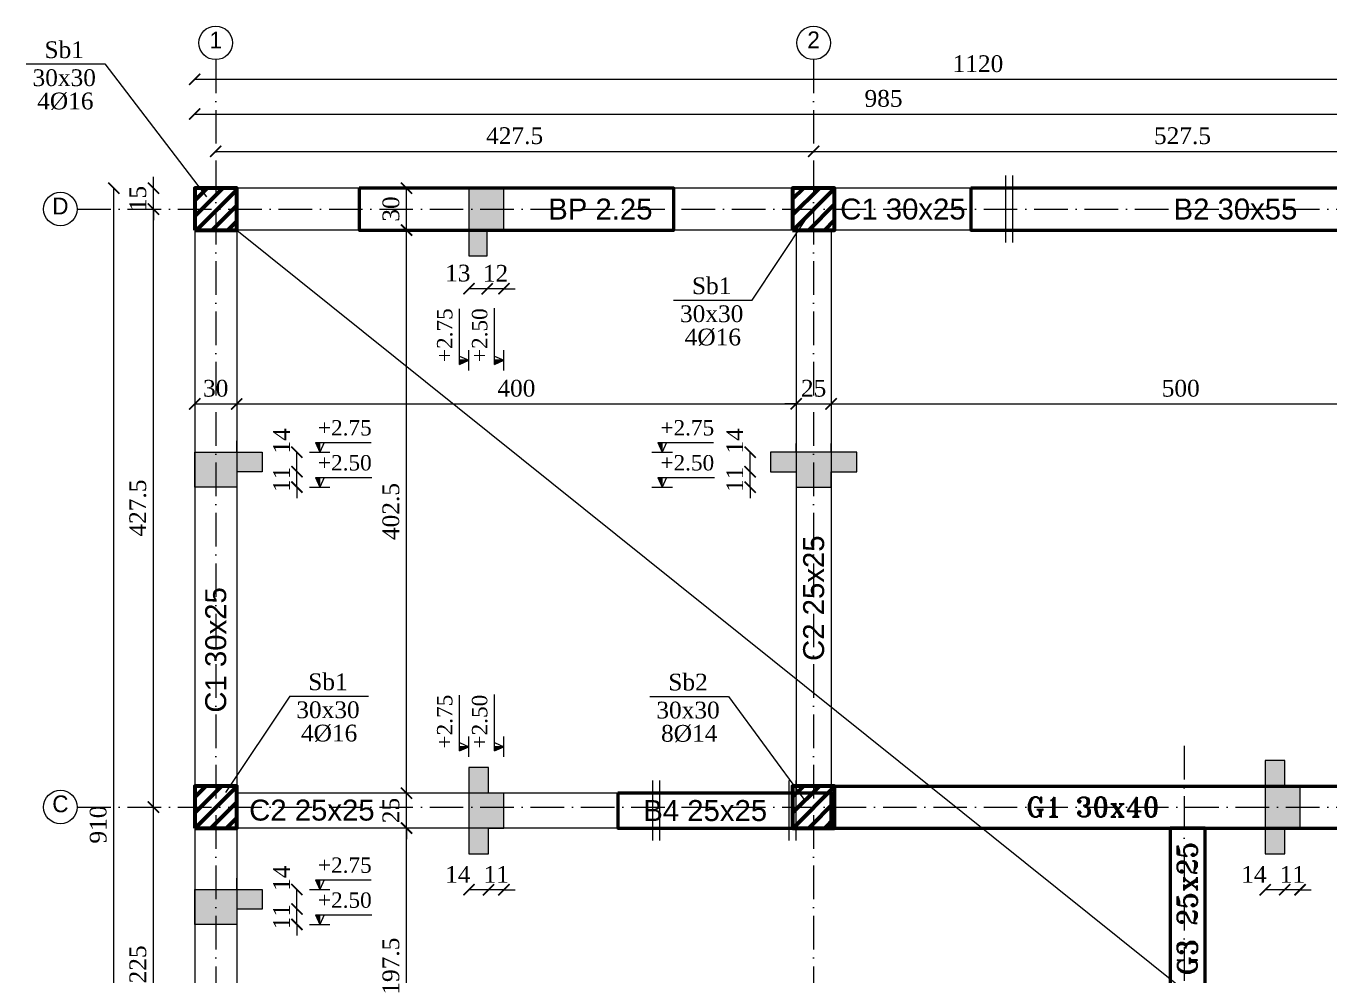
# Model space of a CAD drawing. Header units: millimetres. Extents: x 101328 to 154515, y -615720 to -604223.
# Drawn here: x 101328 to 110650, y -611013 to -604223 of the extents above; entities that cross this region are included whole.
import ezdxf
from ezdxf.enums import TextEntityAlignment as Align

# ---------------------------------------------------------------- set-up
doc = ezdxf.new("R2010")
doc.units = ezdxf.units.MM
doc.header["$PDMODE"] = 2
doc.header["$PDSIZE"] = 50
doc.linetypes.add('ACAD_ISO10W100', pattern=[18, 12, -3, 0, -3])
doc.layers.get('0').update_dxf_attribs({"lineweight": 15})
doc.layers.get('Defpoints').update_dxf_attribs({"color": 4})
for name, color, linetype, lineweight in [('Axe', 1, 'ACAD_ISO10W100', 18), ('Centuri', 7, 'Continuous', 15), ('Cofrag', 21, 'Continuous', 15), ('Cote', 7, 'Continuous', 18), ('Grinzi', 2, 'Continuous', 50), ('Stalpi', 11, 'Continuous', 60), ('Stalpi notatii', 4, 'Continuous', 20)]:
    doc.layers.add(name, color=color, linetype=linetype, lineweight=lineweight)
doc.layers.add('Markers', color=7, linetype='Continuous')
doc.layers.add('NEVAZUT', color=51, linetype='Continuous', lineweight=15, plot=False)
doc.styles.add('arial r150', font='arial.ttf', dxfattribs={"height": 150})
doc.styles.add('cezar', font='times.ttf')
doc.styles.add('GENERATED_STYLE_4', font='BELLB.TTF')
doc.styles.add('Roman Triplex', font='romant.shx')
doc.styles.add('WMF-Times New Roman0', font='times.ttf')
doc.dimstyles.new('Centimetri 50', dxfattribs={"dimtxt": 120, "dimasz": 80, "dimexe": 1, "dimexo": 1, "dimgap": 50, "dimtad": 1, "dimdec": 0, "dimlfac": 0.1, "dimdsep": 46, "dimtxsty": 'WMF-Times New Roman0', "dimblk": 'ARCHTICK', "dimcen": 40, "dimse1": 1, "dimse2": 1, "dimclrd": 256, "dimclre": 256, "dimclrt": 256, "dimadec": 0, "dimazin": 2, "dimtp": 0.1, "dimtm": 0.1, "dimtfac": 0.71, "dimtdec": 0, "dimtix": 1, "dimtmove": 0, "dimatfit": 3, "dimfxl": 1, "dimlwd": -1, "dimlwe": -1, "dimarcsym": 0})
doc.dimstyles.new('Centimetri 50 cu virgula', dxfattribs={"dimtxt": 120, "dimasz": 80, "dimexe": 1, "dimexo": 1, "dimgap": 50, "dimtad": 1, "dimdec": 1, "dimlfac": 0.1, "dimzin": 12, "dimdsep": 46, "dimtxsty": 'WMF-Times New Roman0', "dimblk": 'ARCHTICK', "dimcen": 0, "dimse1": 1, "dimse2": 1, "dimclrd": 256, "dimclre": 256, "dimclrt": 256, "dimadec": 0, "dimazin": 3, "dimtp": 0.1, "dimtm": 0.1, "dimtfac": 0.71, "dimtdec": 1, "dimtix": 1, "dimtmove": 0, "dimatfit": 3, "dimfxl": 1, "dimlwd": -1, "dimlwe": -1, "dimarcsym": 0})
pattern_1 = [(45, (-30521.63, -2480.97), (-56.126601, 56.126601), [])]

# ---------------------------------------------------------------- blocks, each defined once
blk = doc.blocks.new('_ArchTick')
at = {"color": 0, "linetype": 'ByBlock', "const_width": 0.15}
blk.add_lwpolyline([(-0.5, -0.5), (0.5, 0.5)], dxfattribs=at)
blk = doc.blocks.new('*D7342')
at = {"layer": 'Cote', "ltscale": 1.5, "transparency": 16777216}
blk.add_line((102683.7, -605119), (106958.7, -605119), dxfattribs=at)
at = {"layer": 'Defpoints', "color": 0, "ltscale": 1.5, "transparency": 16777216}
for p in [(102683.7, -604463.2), (106958.7, -604463.2), (106958.7, -605119)]:
    blk.add_point(p, dxfattribs=at)
at = {"layer": 'Cote', "ltscale": 1.5, "transparency": 16777216, "xscale": 80, "yscale": 80, "zscale": 80, "rotation": 180}
blk.add_blockref('_ArchTick', (102683.7, -605119), dxfattribs=at)
at = {"layer": 'Cote', "ltscale": 1.5, "transparency": 16777216, "xscale": 80, "yscale": 80, "zscale": 80}
blk.add_blockref('_ArchTick', (106958.7, -605119), dxfattribs=at)
at = {"layer": 'Cote', "ltscale": 1.5, "transparency": 16777216, "insert": (104821.2, -605007.8), "char_height": 120, "attachment_point": 5, "style": 'WMF-Times New Roman0'}
blk.add_mtext('427.5', dxfattribs=at)
blk = doc.blocks.new('*D7343')
at = {"layer": 'Cote', "ltscale": 1.5, "transparency": 16777216}
blk.add_line((106958.7, -605119), (112233.7, -605119), dxfattribs=at)
at = {"layer": 'Defpoints', "color": 0, "ltscale": 1.5, "transparency": 16777216}
for p in [(106958.7, -604463.2), (112233.7, -604463.2), (112233.7, -605119)]:
    blk.add_point(p, dxfattribs=at)
at = {"layer": 'Cote', "ltscale": 1.5, "transparency": 16777216, "xscale": 80, "yscale": 80, "zscale": 80, "rotation": 180}
blk.add_blockref('_ArchTick', (106958.7, -605119), dxfattribs=at)
at = {"layer": 'Cote', "ltscale": 1.5, "transparency": 16777216, "xscale": 80, "yscale": 80, "zscale": 80}
blk.add_blockref('_ArchTick', (112233.7, -605119), dxfattribs=at)
at = {"layer": 'Cote', "ltscale": 1.5, "transparency": 16777216, "insert": (109596.2, -605007.8), "char_height": 120, "attachment_point": 5, "style": 'WMF-Times New Roman0'}
blk.add_mtext('527.5', dxfattribs=at)
blk = doc.blocks.new('*D7345')
at = {"layer": 'Cote', "ltscale": 1.5, "transparency": 16777216}
blk.add_line((102533.7, -604852.3), (112383.7, -604852.3), dxfattribs=at)
at = {"layer": 'Defpoints', "color": 0, "ltscale": 1.5, "transparency": 16777216}
for p in [(112383.7, -604852.3), (102533.7, -605381.3), (112383.7, -605381.3)]:
    blk.add_point(p, dxfattribs=at)
at = {"layer": 'Cote', "ltscale": 1.5, "transparency": 16777216, "xscale": 80, "yscale": 80, "zscale": 80, "rotation": 180}
blk.add_blockref('_ArchTick', (102533.7, -604852.3), dxfattribs=at)
at = {"layer": 'Cote', "ltscale": 1.5, "transparency": 16777216, "xscale": 80, "yscale": 80, "zscale": 80}
blk.add_blockref('_ArchTick', (112383.7, -604852.3), dxfattribs=at)
at = {"layer": 'Cote', "ltscale": 1.5, "transparency": 16777216, "insert": (107458.7, -604741.1), "char_height": 120, "attachment_point": 5, "style": 'WMF-Times New Roman0'}
blk.add_mtext('985', dxfattribs=at)
blk = doc.blocks.new('*D7347')
at = {"layer": 'Cote', "ltscale": 1.5, "transparency": 16777216}
blk.add_line((113733.7, -604604.1), (102533.7, -604604.1), dxfattribs=at)
at = {"layer": 'Defpoints', "color": 0, "ltscale": 1.5, "transparency": 16777216}
for p in [(102533.7, -604604.1), (102533.7, -605681.3), (113733.7, -605681.3)]:
    blk.add_point(p, dxfattribs=at)
at = {"layer": 'Cote', "ltscale": 1.5, "transparency": 16777216, "xscale": 80, "yscale": 80, "zscale": 80, "rotation": 180}
blk.add_blockref('_ArchTick', (102533.7, -604604.1), dxfattribs=at)
at = {"layer": 'Cote', "ltscale": 1.5, "transparency": 16777216, "xscale": 80, "yscale": 80, "zscale": 80}
blk.add_blockref('_ArchTick', (113733.7, -604604.1), dxfattribs=at)
at = {"layer": 'Cote', "ltscale": 1.5, "transparency": 16777216, "insert": (108133.7, -604493), "char_height": 120, "attachment_point": 5, "style": 'WMF-Times New Roman0'}
blk.add_mtext('1120', dxfattribs=at)
blk = doc.blocks.new('*D7351')
at = {"layer": 'Cote', "ltscale": 1.5, "transparency": 16777216}
blk.add_line((102238.6, -612056.3), (102238.6, -609806.3), dxfattribs=at)
at = {"layer": 'Defpoints', "color": 0, "ltscale": 1.5, "transparency": 16777216}
for p in [(101693.4, -609806.3), (102238.6, -609806.3), (101693.4, -612056.3)]:
    blk.add_point(p, dxfattribs=at)
at = {"layer": 'Cote', "ltscale": 1.5, "transparency": 16777216, "xscale": 80, "yscale": 80, "zscale": 80}
for p, rotation in [((102238.6, -609806.3), 90), ((102238.6, -612056.3), 270)]:
    blk.add_blockref('_ArchTick', p, dxfattribs=dict(at, rotation=rotation))
at = {"layer": 'Cote', "ltscale": 1.5, "transparency": 16777216, "insert": (102127.5, -610931.3), "char_height": 120, "attachment_point": 5, "rotation": 90, "style": 'WMF-Times New Roman0'}
blk.add_mtext('225', dxfattribs=at)
blk = doc.blocks.new('*D7352')
at = {"layer": 'Cote', "ltscale": 1.5, "transparency": 16777216}
blk.add_line((102238.6, -609806.3), (102238.6, -605531.3), dxfattribs=at)
at = {"layer": 'Defpoints', "color": 0, "ltscale": 1.5, "transparency": 16777216}
for p in [(101693.4, -605531.3), (102238.6, -605531.3), (101693.4, -609806.3)]:
    blk.add_point(p, dxfattribs=at)
at = {"layer": 'Cote', "ltscale": 1.5, "transparency": 16777216, "xscale": 80, "yscale": 80, "zscale": 80}
for p, rotation in [((102238.6, -605531.3), 90), ((102238.6, -609806.3), 270)]:
    blk.add_blockref('_ArchTick', p, dxfattribs=dict(at, rotation=rotation))
at = {"layer": 'Cote', "ltscale": 1.5, "transparency": 16777216, "insert": (102127.4, -607668.8), "char_height": 120, "attachment_point": 5, "rotation": 90, "style": 'WMF-Times New Roman0'}
blk.add_mtext('427.5', dxfattribs=at)
blk = doc.blocks.new('*D7353')
at = {"layer": 'Cote', "ltscale": 1.5, "transparency": 16777216}
for p, q in [((102238.6, -605381.3), (102238.6, -605301.3)), ((102238.6, -605531.3), (102238.6, -605381.3)), ((102238.6, -605531.3), (102238.6, -605611.3))]:
    blk.add_line(p, q, dxfattribs=at)
at = {"layer": 'Defpoints', "color": 0, "ltscale": 1.5, "transparency": 16777216}
for p in [(102238.6, -605381.3), (102533.7, -605381.3), (101693.4, -605531.3)]:
    blk.add_point(p, dxfattribs=at)
at = {"layer": 'Cote', "ltscale": 1.5, "transparency": 16777216, "xscale": 80, "yscale": 80, "zscale": 80}
for p, rotation in [((102238.6, -605381.3), 270), ((102238.6, -605531.3), 90)]:
    blk.add_blockref('_ArchTick', p, dxfattribs=dict(at, rotation=rotation))
at = {"layer": 'Cote', "ltscale": 1.5, "transparency": 16777216, "insert": (102127.5, -605456.3), "char_height": 120, "attachment_point": 5, "rotation": 90, "style": 'WMF-Times New Roman0'}
blk.add_mtext('15', dxfattribs=at)
blk = doc.blocks.new('*D7354')
at = {"layer": 'Cote', "ltscale": 1.5, "transparency": 16777216}
blk.add_line((101955.1, -614481.3), (101955.1, -605381.3), dxfattribs=at)
at = {"layer": 'Defpoints', "color": 0, "ltscale": 1.5, "transparency": 16777216}
for p in [(101955.1, -605381.3), (102533.7, -605381.3), (102533.7, -614481.3)]:
    blk.add_point(p, dxfattribs=at)
at = {"layer": 'Cote', "ltscale": 1.5, "transparency": 16777216, "xscale": 80, "yscale": 80, "zscale": 80}
for p, rotation in [((101955.1, -605381.3), 90), ((101955.1, -614481.3), 270)]:
    blk.add_blockref('_ArchTick', p, dxfattribs=dict(at, rotation=rotation))
at = {"layer": 'Cote', "ltscale": 1.5, "transparency": 16777216, "insert": (101843.9, -609931.3), "char_height": 120, "attachment_point": 5, "rotation": 90, "style": 'WMF-Times New Roman0'}
blk.add_mtext('910', dxfattribs=at)
blk = doc.blocks.new('*D7355')
at = {"layer": 'Cote', "ltscale": 1.5, "transparency": 16777216}
blk.add_line((102533.7, -606924.2), (102833.7, -606924.2), dxfattribs=at)
at = {"layer": 'Defpoints', "color": 0, "ltscale": 1.5, "transparency": 16777216}
for p in [(102533.7, -605381.3), (102833.7, -605681.3), (102833.7, -606924.2)]:
    blk.add_point(p, dxfattribs=at)
at = {"layer": 'Cote', "ltscale": 1.5, "transparency": 16777216, "xscale": 80, "yscale": 80, "zscale": 80, "rotation": 180}
blk.add_blockref('_ArchTick', (102533.7, -606924.2), dxfattribs=at)
at = {"layer": 'Cote', "ltscale": 1.5, "transparency": 16777216, "xscale": 80, "yscale": 80, "zscale": 80}
blk.add_blockref('_ArchTick', (102833.7, -606924.2), dxfattribs=at)
at = {"layer": 'Cote', "ltscale": 1.5, "transparency": 16777216, "insert": (102683.7, -606813.2), "char_height": 120, "attachment_point": 5, "style": 'WMF-Times New Roman0'}
blk.add_mtext('30', dxfattribs=at)
blk = doc.blocks.new('*D7356')
at = {"layer": 'Cote', "ltscale": 1.5, "transparency": 16777216}
blk.add_line((102833.7, -606924.2), (106833.7, -606924.2), dxfattribs=at)
at = {"layer": 'Defpoints', "color": 0, "ltscale": 1.5, "transparency": 16777216}
for p in [(102833.7, -605681.3), (106833.7, -605681.3), (106833.7, -606924.2)]:
    blk.add_point(p, dxfattribs=at)
at = {"layer": 'Cote', "ltscale": 1.5, "transparency": 16777216, "xscale": 80, "yscale": 80, "zscale": 80, "rotation": 180}
blk.add_blockref('_ArchTick', (102833.7, -606924.2), dxfattribs=at)
at = {"layer": 'Cote', "ltscale": 1.5, "transparency": 16777216, "xscale": 80, "yscale": 80, "zscale": 80}
blk.add_blockref('_ArchTick', (106833.7, -606924.2), dxfattribs=at)
at = {"layer": 'Cote', "ltscale": 1.5, "transparency": 16777216, "insert": (104833.7, -606813.2), "char_height": 120, "attachment_point": 5, "style": 'WMF-Times New Roman0'}
blk.add_mtext('400', dxfattribs=at)
blk = doc.blocks.new('*D7357')
at = {"layer": 'Cote', "ltscale": 1.5, "transparency": 16777216}
for p, q in [((106833.7, -606924.2), (106753.7, -606924.2)), ((106833.7, -606924.2), (107083.7, -606924.2)), ((107083.7, -606924.2), (107163.7, -606924.2))]:
    blk.add_line(p, q, dxfattribs=at)
at = {"layer": 'Defpoints', "color": 0, "ltscale": 1.5, "transparency": 16777216}
for p in [(106833.7, -605681.3), (107083.7, -605681.3), (107083.7, -606924.2)]:
    blk.add_point(p, dxfattribs=at)
at = {"layer": 'Cote', "ltscale": 1.5, "transparency": 16777216, "xscale": 80, "yscale": 80, "zscale": 80}
blk.add_blockref('_ArchTick', (106833.7, -606924.2), dxfattribs=at)
at = {"layer": 'Cote', "ltscale": 1.5, "transparency": 16777216, "xscale": 80, "yscale": 80, "zscale": 80, "rotation": 180}
blk.add_blockref('_ArchTick', (107083.7, -606924.2), dxfattribs=at)
at = {"layer": 'Cote', "ltscale": 1.5, "transparency": 16777216, "insert": (106958.7, -606813.2), "char_height": 120, "attachment_point": 5, "style": 'WMF-Times New Roman0'}
blk.add_mtext('25', dxfattribs=at)
blk = doc.blocks.new('*D7358')
at = {"layer": 'Cote', "ltscale": 1.5, "transparency": 16777216}
blk.add_line((107083.7, -606924.2), (112083.7, -606924.2), dxfattribs=at)
at = {"layer": 'Defpoints', "color": 0, "ltscale": 1.5, "transparency": 16777216}
for p in [(107083.7, -605681.3), (112083.7, -605681.3), (112083.7, -606924.2)]:
    blk.add_point(p, dxfattribs=at)
at = {"layer": 'Cote', "ltscale": 1.5, "transparency": 16777216, "xscale": 80, "yscale": 80, "zscale": 80, "rotation": 180}
blk.add_blockref('_ArchTick', (107083.7, -606924.2), dxfattribs=at)
at = {"layer": 'Cote', "ltscale": 1.5, "transparency": 16777216, "xscale": 80, "yscale": 80, "zscale": 80}
blk.add_blockref('_ArchTick', (112083.7, -606924.2), dxfattribs=at)
at = {"layer": 'Cote', "ltscale": 1.5, "transparency": 16777216, "insert": (109583.7, -606813.2), "char_height": 120, "attachment_point": 5, "style": 'WMF-Times New Roman0'}
blk.add_mtext('500', dxfattribs=at)
blk = doc.blocks.new('*D7365')
at = {"layer": 'Cote', "ltscale": 1.5, "transparency": 16777216}
blk.add_line((104048.1, -611931.3), (104048.1, -609956.3), dxfattribs=at)
at = {"layer": 'Defpoints', "color": 0, "ltscale": 1.5, "transparency": 16777216}
for p in [(104048.1, -609956.3), (112083.7, -609956.3), (102833.7, -611931.3)]:
    blk.add_point(p, dxfattribs=at)
at = {"layer": 'Cote', "ltscale": 1.5, "transparency": 16777216, "xscale": 80, "yscale": 80, "zscale": 80}
for p, rotation in [((104048.1, -609956.3), 90), ((104048.1, -611931.3), 270)]:
    blk.add_blockref('_ArchTick', p, dxfattribs=dict(at, rotation=rotation))
at = {"layer": 'Cote', "ltscale": 1.5, "transparency": 16777216, "insert": (103936.9, -610943.8), "char_height": 120, "attachment_point": 5, "rotation": 90, "style": 'WMF-Times New Roman0'}
blk.add_mtext('197.5', dxfattribs=at)
blk = doc.blocks.new('*D7366')
at = {"layer": 'Cote', "ltscale": 1.5, "transparency": 16777216}
for p, q in [((104048.1, -609706.3), (104048.1, -609626.3)), ((104048.1, -609956.3), (104048.1, -609706.3)), ((104048.1, -609956.3), (104048.1, -610036.3))]:
    blk.add_line(p, q, dxfattribs=at)
at = {"layer": 'Defpoints', "color": 0, "ltscale": 1.5, "transparency": 16777216}
for p in [(102833.7, -609706.3), (104048.1, -609706.3), (102833.7, -609956.3)]:
    blk.add_point(p, dxfattribs=at)
at = {"layer": 'Cote', "ltscale": 1.5, "transparency": 16777216, "xscale": 80, "yscale": 80, "zscale": 80}
for p, rotation in [((104048.1, -609706.3), 270), ((104048.1, -609956.3), 90)]:
    blk.add_blockref('_ArchTick', p, dxfattribs=dict(at, rotation=rotation))
at = {"layer": 'Cote', "ltscale": 1.5, "transparency": 16777216, "insert": (103937.1, -609831.3), "char_height": 120, "attachment_point": 5, "rotation": 90, "style": 'WMF-Times New Roman0'}
blk.add_mtext('25', dxfattribs=at)
blk = doc.blocks.new('*D7367')
at = {"layer": 'Cote', "ltscale": 1.5, "transparency": 16777216}
blk.add_line((104048.1, -609706.3), (104048.1, -605681.3), dxfattribs=at)
at = {"layer": 'Defpoints', "color": 0, "ltscale": 1.5, "transparency": 16777216}
for p in [(102833.7, -605681.3), (104048.1, -605681.3), (102833.7, -609706.3)]:
    blk.add_point(p, dxfattribs=at)
at = {"layer": 'Cote', "ltscale": 1.5, "transparency": 16777216, "xscale": 80, "yscale": 80, "zscale": 80}
for p, rotation in [((104048.1, -605681.3), 90), ((104048.1, -609706.3), 270)]:
    blk.add_blockref('_ArchTick', p, dxfattribs=dict(at, rotation=rotation))
at = {"layer": 'Cote', "ltscale": 1.5, "transparency": 16777216, "insert": (103936.9, -607693.8), "char_height": 120, "attachment_point": 5, "rotation": 90, "style": 'WMF-Times New Roman0'}
blk.add_mtext('402.5', dxfattribs=at)
blk = doc.blocks.new('*D7368')
at = {"layer": 'Cote', "ltscale": 1.5, "transparency": 16777216}
blk.add_line((104048.1, -605681.3), (104048.1, -605381.3), dxfattribs=at)
at = {"layer": 'Defpoints', "color": 0, "ltscale": 1.5, "transparency": 16777216}
for p in [(102533.7, -605381.3), (104048.1, -605381.3), (102833.7, -605681.3)]:
    blk.add_point(p, dxfattribs=at)
at = {"layer": 'Cote', "ltscale": 1.5, "transparency": 16777216, "xscale": 80, "yscale": 80, "zscale": 80}
for p, rotation in [((104048.1, -605381.3), 90), ((104048.1, -605681.3), 270)]:
    blk.add_blockref('_ArchTick', p, dxfattribs=dict(at, rotation=rotation))
at = {"layer": 'Cote', "ltscale": 1.5, "transparency": 16777216, "insert": (103937.1, -605531.3), "char_height": 120, "attachment_point": 5, "rotation": 90, "style": 'WMF-Times New Roman0'}
blk.add_mtext('30', dxfattribs=at)
blk = doc.blocks.new('*D7379')
at = {"layer": 'Cofrag', "transparency": 16777216}
for p, q in [((104624.6, -606100.7), (104544.6, -606100.7)), ((104744.6, -606100.7), (104624.6, -606100.7)), ((104744.6, -606100.7), (104824.6, -606100.7))]:
    blk.add_line(p, q, dxfattribs=at)
at = {"layer": 'Defpoints', "color": 0, "transparency": 16777216}
for p in [(104744.6, -605681.3), (104624.6, -605864.6), (104624.6, -606100.7)]:
    blk.add_point(p, dxfattribs=at)
at = {"layer": 'Cofrag', "transparency": 16777216, "xscale": 80, "yscale": 80, "zscale": 80}
blk.add_blockref('_ArchTick', (104624.6, -606100.7), dxfattribs=at)
at = {"layer": 'Cofrag', "transparency": 16777216, "xscale": 80, "yscale": 80, "zscale": 80, "rotation": 180}
blk.add_blockref('_ArchTick', (104744.6, -606100.7), dxfattribs=at)
at = {"layer": 'Cofrag', "transparency": 16777216, "insert": (104684.6, -605990.7), "char_height": 120, "attachment_point": 5, "style": 'WMF-Times New Roman0'}
blk.add_mtext('12', dxfattribs=at)
blk = doc.blocks.new('*D7380')
at = {"layer": 'Cofrag', "transparency": 16777216}
blk.add_line((104624.6, -606100.7), (104494.6, -606100.7), dxfattribs=at)
at = {"layer": 'Defpoints', "color": 0, "transparency": 16777216}
for p in [(104494.6, -605864.6), (104624.6, -605864.6), (104494.6, -606100.7)]:
    blk.add_point(p, dxfattribs=at)
at = {"layer": 'Cofrag', "transparency": 16777216, "xscale": 80, "yscale": 80, "zscale": 80, "rotation": 180}
blk.add_blockref('_ArchTick', (104494.6, -606100.7), dxfattribs=at)
at = {"layer": 'Cofrag', "transparency": 16777216, "xscale": 80, "yscale": 80, "zscale": 80}
blk.add_blockref('_ArchTick', (104624.6, -606100.7), dxfattribs=at)
at = {"layer": 'Cofrag', "transparency": 16777216, "insert": (104414.6, -605989.7), "char_height": 120, "attachment_point": 5, "style": 'WMF-Times New Roman0'}
blk.add_mtext('13', dxfattribs=at)
blk = doc.blocks.new('*D7327')
at = {"layer": 'Cofrag', "transparency": 16777216}
for p, q in [((106505, -607408.8), (106505, -607328.8)), ((106505, -607518.8), (106505, -607408.8)), ((106505, -607518.8), (106505, -607598.8))]:
    blk.add_line(p, q, dxfattribs=at)
at = {"layer": 'Defpoints', "color": 0, "transparency": 16777216}
for p in [(106505, -607408.8), (106650.4, -607408.8), (106833.7, -607518.8)]:
    blk.add_point(p, dxfattribs=at)
at = {"layer": 'Cofrag', "transparency": 16777216, "xscale": 80, "yscale": 80, "zscale": 80}
for p, rotation in [((106505, -607408.8), 270), ((106505, -607518.8), 90)]:
    blk.add_blockref('_ArchTick', p, dxfattribs=dict(at, rotation=rotation))
at = {"layer": 'Cofrag', "transparency": 16777216, "insert": (106395, -607463.8), "char_height": 120, "attachment_point": 5, "rotation": 90, "style": 'WMF-Times New Roman0'}
blk.add_mtext('11', dxfattribs=at)
blk = doc.blocks.new('*D7328')
at = {"layer": 'Cofrag', "transparency": 16777216}
blk.add_line((106505, -607408.8), (106505, -607268.8), dxfattribs=at)
at = {"layer": 'Defpoints', "color": 0, "transparency": 16777216}
for p in [(106505, -607268.8), (106650.4, -607268.8), (106650.4, -607408.8)]:
    blk.add_point(p, dxfattribs=at)
at = {"layer": 'Cofrag', "transparency": 16777216, "xscale": 80, "yscale": 80, "zscale": 80}
for p, rotation in [((106505, -607268.8), 90), ((106505, -607408.8), 270)]:
    blk.add_blockref('_ArchTick', p, dxfattribs=dict(at, rotation=rotation))
at = {"layer": 'Cofrag', "transparency": 16777216, "insert": (106395, -607188.8), "char_height": 120, "attachment_point": 5, "rotation": 90, "style": 'WMF-Times New Roman0'}
blk.add_mtext('14', dxfattribs=at)
blk = doc.blocks.new('*D7399')
at = {"layer": 'Cofrag', "transparency": 16777216}
for p, q in [((103264.3, -607408.8), (103264.3, -607328.8)), ((103264.3, -607518.8), (103264.3, -607408.8)), ((103264.3, -607518.8), (103264.3, -607598.8))]:
    blk.add_line(p, q, dxfattribs=at)
at = {"layer": 'Defpoints', "color": 0, "transparency": 16777216}
for p in [(103017.1, -607408.8), (103264.3, -607408.8), (102833.7, -607518.8)]:
    blk.add_point(p, dxfattribs=at)
at = {"layer": 'Cofrag', "transparency": 16777216, "xscale": 80, "yscale": 80, "zscale": 80}
for p, rotation in [((103264.3, -607408.8), 270), ((103264.3, -607518.8), 90)]:
    blk.add_blockref('_ArchTick', p, dxfattribs=dict(at, rotation=rotation))
at = {"layer": 'Cofrag', "transparency": 16777216, "insert": (103154.3, -607463.8), "char_height": 120, "attachment_point": 5, "rotation": 90, "style": 'WMF-Times New Roman0'}
blk.add_mtext('11', dxfattribs=at)
blk = doc.blocks.new('*D7400')
at = {"layer": 'Cofrag', "transparency": 16777216}
blk.add_line((103264.3, -607408.8), (103264.3, -607268.8), dxfattribs=at)
at = {"layer": 'Defpoints', "color": 0, "transparency": 16777216}
for p in [(103017.1, -607268.8), (103264.3, -607268.8), (103017.1, -607408.8)]:
    blk.add_point(p, dxfattribs=at)
at = {"layer": 'Cofrag', "transparency": 16777216, "xscale": 80, "yscale": 80, "zscale": 80}
for p, rotation in [((103264.3, -607268.8), 90), ((103264.3, -607408.8), 270)]:
    blk.add_blockref('_ArchTick', p, dxfattribs=dict(at, rotation=rotation))
at = {"layer": 'Cofrag', "transparency": 16777216, "insert": (103154.3, -607188.8), "char_height": 120, "attachment_point": 5, "rotation": 90, "style": 'WMF-Times New Roman0'}
blk.add_mtext('14', dxfattribs=at)
blk = doc.blocks.new('*D7391')
at = {"layer": 'Cofrag', "transparency": 16777216}
for p, q in [((104634.6, -610397.6), (104554.6, -610397.6)), ((104744.6, -610397.6), (104634.6, -610397.6)), ((104744.6, -610397.6), (104824.6, -610397.6))]:
    blk.add_line(p, q, dxfattribs=at)
at = {"layer": 'Defpoints', "color": 0, "transparency": 16777216}
for p in [(104744.6, -609956.3), (104634.6, -610139.6), (104634.6, -610397.6)]:
    blk.add_point(p, dxfattribs=at)
at = {"layer": 'Cofrag', "transparency": 16777216, "xscale": 80, "yscale": 80, "zscale": 80}
blk.add_blockref('_ArchTick', (104634.6, -610397.6), dxfattribs=at)
at = {"layer": 'Cofrag', "transparency": 16777216, "xscale": 80, "yscale": 80, "zscale": 80, "rotation": 180}
blk.add_blockref('_ArchTick', (104744.6, -610397.6), dxfattribs=at)
at = {"layer": 'Cofrag', "transparency": 16777216, "insert": (104689.6, -610287.6), "char_height": 120, "attachment_point": 5, "style": 'WMF-Times New Roman0'}
blk.add_mtext('11', dxfattribs=at)
blk = doc.blocks.new('*D7392')
at = {"layer": 'Cofrag', "transparency": 16777216}
blk.add_line((104634.6, -610397.6), (104494.6, -610397.6), dxfattribs=at)
at = {"layer": 'Defpoints', "color": 0, "transparency": 16777216}
for p in [(104494.6, -610139.6), (104634.6, -610139.6), (104494.6, -610397.6)]:
    blk.add_point(p, dxfattribs=at)
at = {"layer": 'Cofrag', "transparency": 16777216, "xscale": 80, "yscale": 80, "zscale": 80, "rotation": 180}
blk.add_blockref('_ArchTick', (104494.6, -610397.6), dxfattribs=at)
at = {"layer": 'Cofrag', "transparency": 16777216, "xscale": 80, "yscale": 80, "zscale": 80}
blk.add_blockref('_ArchTick', (104634.6, -610397.6), dxfattribs=at)
at = {"layer": 'Cofrag', "transparency": 16777216, "insert": (104414.6, -610287.6), "char_height": 120, "attachment_point": 5, "style": 'WMF-Times New Roman0'}
blk.add_mtext('14', dxfattribs=at)
blk = doc.blocks.new('*D7397')
at = {"layer": 'Cofrag', "transparency": 16777216}
for p, q in [((103264.3, -610535.2), (103264.3, -610455.2)), ((103264.3, -610645.2), (103264.3, -610535.2)), ((103264.3, -610645.2), (103264.3, -610725.2))]:
    blk.add_line(p, q, dxfattribs=at)
at = {"layer": 'Defpoints', "color": 0, "transparency": 16777216}
for p in [(103017.1, -610535.2), (103264.3, -610535.2), (102833.7, -610645.2)]:
    blk.add_point(p, dxfattribs=at)
at = {"layer": 'Cofrag', "transparency": 16777216, "xscale": 80, "yscale": 80, "zscale": 80}
for p, rotation in [((103264.3, -610535.2), 270), ((103264.3, -610645.2), 90)]:
    blk.add_blockref('_ArchTick', p, dxfattribs=dict(at, rotation=rotation))
at = {"layer": 'Cofrag', "transparency": 16777216, "insert": (103154.3, -610590.2), "char_height": 120, "attachment_point": 5, "rotation": 90, "style": 'WMF-Times New Roman0'}
blk.add_mtext('11', dxfattribs=at)
blk = doc.blocks.new('*D7398')
at = {"layer": 'Cofrag', "transparency": 16777216}
blk.add_line((103264.3, -610535.2), (103264.3, -610395.2), dxfattribs=at)
at = {"layer": 'Defpoints', "color": 0, "transparency": 16777216}
for p in [(103017.1, -610395.2), (103264.3, -610395.2), (103017.1, -610535.2)]:
    blk.add_point(p, dxfattribs=at)
at = {"layer": 'Cofrag', "transparency": 16777216, "xscale": 80, "yscale": 80, "zscale": 80}
for p, rotation in [((103264.3, -610395.2), 90), ((103264.3, -610535.2), 270)]:
    blk.add_blockref('_ArchTick', p, dxfattribs=dict(at, rotation=rotation))
at = {"layer": 'Cofrag', "transparency": 16777216, "insert": (103154.3, -610315.2), "char_height": 120, "attachment_point": 5, "rotation": 90, "style": 'WMF-Times New Roman0'}
blk.add_mtext('14', dxfattribs=at)
blk = doc.blocks.new('*D7403')
at = {"layer": 'Cofrag', "transparency": 16777216}
for p, q in [((110326.9, -610397.6), (110246.9, -610397.6)), ((110436.9, -610397.6), (110326.9, -610397.6)), ((110436.9, -610397.6), (110516.9, -610397.6))]:
    blk.add_line(p, q, dxfattribs=at)
at = {"layer": 'Defpoints', "color": 0, "transparency": 16777216}
for p in [(110436.9, -609956.3), (110326.9, -610139.6), (110326.9, -610397.6)]:
    blk.add_point(p, dxfattribs=at)
at = {"layer": 'Cofrag', "transparency": 16777216, "xscale": 80, "yscale": 80, "zscale": 80}
blk.add_blockref('_ArchTick', (110326.9, -610397.6), dxfattribs=at)
at = {"layer": 'Cofrag', "transparency": 16777216, "xscale": 80, "yscale": 80, "zscale": 80, "rotation": 180}
blk.add_blockref('_ArchTick', (110436.9, -610397.6), dxfattribs=at)
at = {"layer": 'Cofrag', "transparency": 16777216, "insert": (110381.9, -610287.6), "char_height": 120, "attachment_point": 5, "style": 'WMF-Times New Roman0'}
blk.add_mtext('11', dxfattribs=at)
blk = doc.blocks.new('*D7404')
at = {"layer": 'Cofrag', "transparency": 16777216}
blk.add_line((110326.9, -610397.6), (110186.9, -610397.6), dxfattribs=at)
at = {"layer": 'Defpoints', "color": 0, "transparency": 16777216}
for p in [(110186.9, -610139.6), (110326.9, -610139.6), (110186.9, -610397.6)]:
    blk.add_point(p, dxfattribs=at)
at = {"layer": 'Cofrag', "transparency": 16777216, "xscale": 80, "yscale": 80, "zscale": 80, "rotation": 180}
blk.add_blockref('_ArchTick', (110186.9, -610397.6), dxfattribs=at)
at = {"layer": 'Cofrag', "transparency": 16777216, "xscale": 80, "yscale": 80, "zscale": 80}
blk.add_blockref('_ArchTick', (110326.9, -610397.6), dxfattribs=at)
at = {"layer": 'Cofrag', "transparency": 16777216, "insert": (110106.9, -610287.6), "char_height": 120, "attachment_point": 5, "style": 'WMF-Times New Roman0'}
blk.add_mtext('14', dxfattribs=at)

msp = doc.modelspace()

# ---------------------------------------------------------------- hatches: boundary and pattern name
at = {"layer": 'Cofrag'}
for points in [[(104614.57, -605381.26), (104494.57, -605381.26), (104494.57, -605864.63), (104624.57, -605864.63), (104624.57, -605681.26), (104744.57, -605681.26), (104744.57, -605381.26)], [(104426.04, -606612.4), (104426.04, -606642.97), (104494.57, -606612.4)], [(104676.04, -606612.4), (104676.04, -606642.97), (104744.57, -606612.4)], [(103427.64, -607200.24), (103397.07, -607200.24), (103427.64, -607268.76)], [(105876.29, -607200.24), (105845.72, -607200.24), (105876.29, -607268.76)], [(102533.75, -607398.76), (102533.75, -607268.76), (103017.12, -607268.76), (103017.12, -607408.76), (102833.75, -607408.76), (102833.75, -607518.76), (102533.75, -607518.76)], [(107083.75, -607408.76), (107267.12, -607408.76), (107267.12, -607268.76), (106650.38, -607268.76), (106650.38, -607408.76), (106833.75, -607408.76), (106833.75, -607518.76), (107083.75, -607518.76)], [(103427.64, -607450.24), (103397.07, -607450.24), (103427.64, -607518.76)], [(105876.29, -607450.24), (105845.72, -607450.24), (105876.29, -607518.76)], [(104426.04, -609374.89), (104426.04, -609405.46), (104494.57, -609374.89)], [(104676.04, -609374.89), (104676.04, -609405.46), (104744.57, -609374.89)], [(110326.86, -609656.26), (110326.86, -609472.89), (110186.86, -609472.89), (110186.86, -610139.63), (110326.86, -610139.63), (110326.86, -609956.26), (110436.86, -609956.26), (110436.86, -609656.26)], [(104634.57, -609706.26), (104634.57, -609522.89), (104494.57, -609522.89), (104494.57, -610139.63), (104634.57, -610139.63), (104634.57, -609956.26), (104744.57, -609956.26), (104744.57, -609706.26)], [(103427.64, -610326.72), (103397.07, -610326.72), (103427.64, -610395.24)], [(102533.75, -610525.24), (102533.75, -610395.24), (103017.12, -610395.24), (103017.12, -610535.24), (102833.75, -610535.24), (102833.75, -610645.24), (102533.75, -610645.24)], [(103427.64, -610576.72), (103397.07, -610576.72), (103427.64, -610645.24)]]:
    msp.add_hatch(color=256, dxfattribs=at).paths.add_polyline_path(points)
at = {"layer": 'Stalpi', "ltscale": 1.5}
h = msp.add_hatch(dxfattribs=at)
h.set_pattern_fill('ANSI31', color=256, scale=25, style=0)
h.set_pattern_definition(pattern_1)
h.paths.add_polyline_path([(102533.75, -605681.26), (102833.75, -605681.26), (102833.75, -605381.26), (102533.75, -605381.26)])
h = msp.add_hatch(dxfattribs=at)
h.set_pattern_fill('ANSI31', color=256, scale=25, style=0)
h.set_pattern_definition(pattern_1)
h.paths.add_polyline_path([(102533.75, -605681.26), (102833.75, -605681.26), (102833.75, -605381.26), (102533.75, -605381.26)])
h = msp.add_hatch(dxfattribs=at)
h.set_pattern_fill('ANSI31', color=256, scale=25, style=0)
h.set_pattern_definition(pattern_1)
h.paths.add_polyline_path([(106808.75, -605681.26), (107108.75, -605681.26), (107108.75, -605381.26), (106808.75, -605381.26)])
h = msp.add_hatch(dxfattribs=at)
h.set_pattern_fill('ANSI31', color=256, scale=25, style=0)
h.set_pattern_definition(pattern_1)
h.paths.add_polyline_path([(106808.75, -605681.26), (107108.75, -605681.26), (107108.75, -605381.26), (106808.75, -605381.26)])
h = msp.add_hatch(dxfattribs=at)
h.set_pattern_fill('ANSI31', color=256, scale=25, style=0)
h.set_pattern_definition(pattern_1)
h.paths.add_polyline_path([(102533.75, -609956.26), (102833.75, -609956.26), (102833.75, -609656.26), (102533.75, -609656.26)])
h = msp.add_hatch(dxfattribs=at)
h.set_pattern_fill('ANSI31', color=256, scale=25, style=0)
h.set_pattern_definition([(45, (-26246.63, -2480.97), (-56.126601, 56.126601), [])])
h.paths.add_polyline_path([(106808.75, -609956.26), (107108.75, -609956.26), (107108.75, -609656.26), (106808.75, -609656.26)])

# ---------------------------------------------------------------- linework, layer by layer
at = {"layer": 'Axe', "ltscale": 20}
for p, q in [((102683.75, -604463.23), (102683.75, -615461.71)), ((106958.75, -604463.23), (106958.75, -615461.4)), ((101693.4, -605531.26), (115527.15, -605531.26)), ((109608.75, -609368.33), (109608.75, -615461.92)), ((101693.4, -609806.26), (115539.5, -609806.26))]:
    msp.add_line(p, q, dxfattribs=at)
at = {"layer": 'Axe', "color": 0, "linetype": 'ByBlock'}
for centre in [(102683.75, -604343.23), (106958.75, -604343.23), (101573.4, -605531.26), (101573.4, -609806.26)]:
    msp.add_circle(centre, 120, dxfattribs=at)
at = {"layer": 'Centuri', "ltscale": 1.5}
for points in [[(112383.75, -609656.26), (112383.75, -605381.26), (112383.75, -605381.26), (102533.75, -605381.26), (102533.75, -614481.26), (113733.75, -614481.26), (113733.75, -609656.26)], [(102833.75, -614181.26), (113433.75, -614181.26), (113433.75, -609956.26), (112083.75, -609956.26), (112083.75, -605681.26), (102833.75, -605681.26)]]:
    msp.add_lwpolyline(points, close=True, dxfattribs=at)
for points in [[(107083.75, -605681.26), (107083.75, -609706.26), (102833.75, -609706.26)], [(106833.75, -605681.26), (106833.75, -609706.26)], [(107083.75, -609956.26), (102833.75, -609956.26)]]:
    msp.add_lwpolyline(points, dxfattribs=at)
at = {"layer": 'Cofrag'}
for p, q in [((104676.04, -606642.97), (104676.04, -606239.4)), ((104426.04, -606642.97), (104426.04, -606244.58)), ((104676.04, -606642.97), (104676.04, -606258.63)), ((104426.04, -606612.4), (104426.04, -606581.83)), ((104426.04, -606581.83), (104494.57, -606612.4)), ((104426.04, -606642.97), (104494.57, -606612.4)), ((104494.57, -606612.4), (104426.04, -606612.4)), ((104494.57, -606685.48), (104494.57, -606539.31)), ((104676.04, -606612.4), (104676.04, -606581.83)), ((104676.04, -606581.83), (104744.57, -606612.4)), ((104676.04, -606642.97), (104744.57, -606612.4)), ((104744.57, -606612.4), (104676.04, -606612.4)), ((104744.57, -606685.48), (104744.57, -606539.31)), ((103397.07, -607200.24), (103795.46, -607200.24)), ((103397.07, -607200.24), (103427.64, -607268.76)), ((103427.64, -607200.24), (103458.21, -607200.24)), ((103458.21, -607200.24), (103427.64, -607268.76)), ((103427.64, -607268.76), (103427.64, -607200.24)), ((105845.72, -607200.24), (106244.11, -607200.24)), ((105845.72, -607200.24), (105876.29, -607268.76)), ((105876.29, -607200.24), (105906.86, -607200.24)), ((105906.86, -607200.24), (105876.29, -607268.76)), ((105876.29, -607268.76), (105876.29, -607200.24)), ((103354.56, -607268.76), (103500.73, -607268.76)), ((105803.21, -607268.76), (105949.38, -607268.76)), ((103397.07, -607450.24), (103781.41, -607450.24)), ((103397.07, -607450.24), (103800.64, -607450.24)), ((103397.07, -607450.24), (103427.64, -607518.76)), ((103427.64, -607450.24), (103458.21, -607450.24)), ((103458.21, -607450.24), (103427.64, -607518.76)), ((103427.64, -607518.76), (103427.64, -607450.24)), ((105845.72, -607450.24), (106230.06, -607450.24)), ((105845.72, -607450.24), (106249.3, -607450.24)), ((105845.72, -607450.24), (105876.29, -607518.76)), ((105876.29, -607450.24), (105906.86, -607450.24)), ((105906.86, -607450.24), (105876.29, -607518.76)), ((105876.29, -607518.76), (105876.29, -607450.24)), ((103354.56, -607518.76), (103500.73, -607518.76)), ((105803.21, -607518.76), (105949.38, -607518.76)), ((104426.04, -609405.46), (104426.04, -609007.07)), ((104676.04, -609405.46), (104676.04, -609001.88)), ((104676.04, -609405.46), (104676.04, -609021.12)), ((104494.57, -609447.97), (104494.57, -609301.8)), ((104744.57, -609447.97), (104744.57, -609301.8)), ((104426.04, -609374.89), (104426.04, -609344.32)), ((104426.04, -609344.32), (104494.57, -609374.89)), ((104426.04, -609405.46), (104494.57, -609374.89)), ((104494.57, -609374.89), (104426.04, -609374.89)), ((104676.04, -609374.89), (104676.04, -609344.32)), ((104676.04, -609344.32), (104744.57, -609374.89)), ((104676.04, -609405.46), (104744.57, -609374.89)), ((104744.57, -609374.89), (104676.04, -609374.89)), ((103397.07, -610326.72), (103795.46, -610326.72)), ((103397.07, -610326.72), (103427.64, -610395.24)), ((103427.64, -610326.72), (103458.21, -610326.72)), ((103458.21, -610326.72), (103427.64, -610395.24)), ((103427.64, -610395.24), (103427.64, -610326.72)), ((103354.56, -610395.24), (103500.73, -610395.24)), ((103397.07, -610576.72), (103781.41, -610576.72)), ((103397.07, -610576.72), (103800.64, -610576.72)), ((103397.07, -610576.72), (103427.64, -610645.24)), ((103427.64, -610576.72), (103458.21, -610576.72)), ((103458.21, -610576.72), (103427.64, -610645.24)), ((103427.64, -610645.24), (103427.64, -610576.72)), ((103354.56, -610645.24), (103500.73, -610645.24))]:
    msp.add_line(p, q, dxfattribs=at)
for points in [[(104614.57, -605381.26), (104614.57, -605381.26), (104494.57, -605381.26), (104494.57, -605864.63), (104624.57, -605864.63), (104624.57, -605681.26), (104744.57, -605681.26), (104744.57, -605381.26)], [(102533.75, -607398.76), (102533.75, -607398.76), (102533.75, -607268.76), (103017.12, -607268.76), (103017.12, -607408.76), (102833.75, -607408.76), (102833.75, -607518.76), (102533.75, -607518.76)], [(107083.75, -607408.76), (107267.12, -607408.76), (107267.12, -607268.76), (106650.38, -607268.76), (106650.38, -607408.76), (106833.75, -607408.76), (106833.75, -607518.76), (107083.75, -607518.76)], [(110326.86, -609656.26), (110326.86, -609472.89), (110186.86, -609472.89), (110186.86, -610139.63), (110326.86, -610139.63), (110326.86, -609956.26), (110436.86, -609956.26), (110436.86, -609656.26)], [(104634.57, -609706.26), (104634.57, -609522.89), (104494.57, -609522.89), (104494.57, -610139.63), (104634.57, -610139.63), (104634.57, -609956.26), (104744.57, -609956.26), (104744.57, -609706.26)], [(102533.75, -610525.24), (102533.75, -610525.24), (102533.75, -610395.24), (103017.12, -610395.24), (103017.12, -610535.24), (102833.75, -610535.24), (102833.75, -610645.24), (102533.75, -610645.24)]]:
    msp.add_lwpolyline(points, close=True, dxfattribs=at)
at = {"layer": 'Cote', "ltscale": 1.5}
msp.add_lwpolyline([(102833.75, -605681.26), (113433.75, -614181.26)], dxfattribs=at)
at = {"layer": 'Grinzi', "color": 4, "ltscale": 1.5}
msp.add_lwpolyline([(103708.75, -605381.26), (103708.75, -605681.26), (105958.75, -605681.26), (105958.75, -605381.26)], close=True, dxfattribs=at)
at = {"layer": 'Grinzi', "ltscale": 1.5}
for points in [[(108083.75, -605381.26), (108083.75, -605681.26), (111083.75, -605681.26), (111083.75, -605381.26)], [(105558.75, -609706.26), (105558.75, -609956.26), (107083.75, -609956.26), (107083.75, -609706.26)], [(109508.75, -612181.26), (109758.75, -612181.26), (109758.75, -609956.26), (109508.75, -609956.26)]]:
    msp.add_lwpolyline(points, close=True, dxfattribs=at)
for points in [[(107083.75, -609656.26), (112083.75, -609656.26)], [(107083.75, -609956.26), (112083.75, -609956.26)]]:
    msp.add_lwpolyline(points, dxfattribs=at)
at = {"layer": 'NEVAZUT', "ltscale": 1.5}
for p, q in [((106833.75, -607268.76), (106833.75, -607207.72)), ((107083.75, -607268.76), (107083.75, -607207.72)), ((104494.57, -609706.26), (104433.53, -609706.26)), ((104494.57, -609956.26), (104433.53, -609956.26))]:
    msp.add_line(p, q, dxfattribs=at)
for points in [[(108333.75, -605770.39), (108333.75, -605292.13)], [(108383.75, -605770.39), (108383.75, -605292.13)], [(103708.75, -605381.26), (105958.75, -605381.26)], [(104494.57, -605681.26), (104414.04, -605681.26)], [(102833.75, -607268.76), (102833.75, -607188.24)], [(105808.75, -610045.39), (105808.75, -609617.13)], [(105858.75, -610045.39), (105858.75, -609617.13)], [(106783.75, -610045.39), (106783.75, -609617.13)], [(106833.75, -610045.39), (106833.75, -609617.13)], [(102833.75, -610395.24), (102833.75, -610314.71)]]:
    msp.add_lwpolyline(points, dxfattribs=at)
at = {"layer": 'Stalpi', "ltscale": 1.5, "flags": 128}
for points in [[(102533.75, -605681.26), (102833.75, -605681.26), (102833.75, -605381.26), (102533.75, -605381.26)], [(102533.75, -605681.26), (102833.75, -605681.26), (102833.75, -605381.26), (102533.75, -605381.26)], [(106808.75, -605681.26), (107108.75, -605681.26), (107108.75, -605381.26), (106808.75, -605381.26)], [(106808.75, -605681.26), (107108.75, -605681.26), (107108.75, -605381.26), (106808.75, -605381.26)], [(102533.75, -609956.26), (102833.75, -609956.26), (102833.75, -609656.26), (102533.75, -609656.26)], [(106808.75, -609956.26), (107108.75, -609956.26), (107108.75, -609656.26), (106808.75, -609656.26)]]:
    msp.add_lwpolyline(points, close=True, dxfattribs=at)
at = {"layer": 'Stalpi notatii'}
for p, q in [((101327.9, -604494.3), (101889.85, -604494.3)), ((105957.25, -606181.65), (106519.2, -606181.65)), ((103213.72, -609012.85), (103775.67, -609012.85)), ((105788.28, -609015), (106350.23, -609015))]:
    msp.add_line(p, q, dxfattribs=at)
at = {"layer": 'Stalpi notatii', "ltscale": 1.5}
for p, q in [((101889.85, -604494.3), (102618.25, -605442.83)), ((106519.2, -606181.65), (106906.22, -605600.91)), ((103213.72, -609012.85), (102754.76, -609702.33))]:
    msp.add_line(p, q, dxfattribs=at)
msp.add_lwpolyline([(106350.23, -609015), (106888.57, -609749.77)], dxfattribs=at)

# ---------------------------------------------------------------- texts
at = {"layer": 'Axe', "color": 0, "linetype": 'ByBlock', "char_height": 120, "attachment_point": 5, "style": 'GENERATED_STYLE_4'}
for s, insert in [('\\A1;1', (102683.75, -604322.7)), ('\\A1;2', (106958.75, -604321.77)), ('\\A1;D', (101573.4, -605509.67)), ('\\A1;C', (101573.4, -609784.18))]:
    msp.add_mtext(s, dxfattribs=dict(at, insert=insert))
at = {"layer": 'Cofrag', "style": 'cezar'}
for s, p in [('+2.75', (104408.82, -606433.08)), ('+2.50', (104658.82, -606433.08)), ('+2.75', (104408.82, -609195.57)), ('+2.50', (104658.82, -609195.57))]:
    msp.add_text(s, height=110, rotation=90, dxfattribs=at).set_placement(p, align=Align.BOTTOM_CENTER)
for s, p in [('+2.75', (103606.96, -607183.01)), ('+2.75', (106055.61, -607183.01)), ('+2.50', (103606.96, -607433.01)), ('+2.50', (106055.61, -607433.01)), ('+2.75', (103606.96, -610309.49)), ('+2.50', (103606.96, -610559.49))]:
    msp.add_text(s, height=110, dxfattribs=at).set_placement(p, align=Align.BOTTOM_CENTER)
at = {"layer": 'Markers', "color": 4, "ltscale": 1.5, "style": 'arial r150'}
msp.add_text('BP 2.25', height=150, dxfattribs=at).set_placement((105434.01, -605531.26), align=Align.MIDDLE_CENTER)
at = {"layer": 'Markers', "style": 'arial r150'}
for s, p in [('C1 30x25', (107597.42, -605531.26)), ('C2 25x25', (103371.55, -609827.98))]:
    msp.add_text(s, height=150, dxfattribs=at).set_placement(p, align=Align.MIDDLE_CENTER)
at = {"layer": 'Markers', "color": 3, "ltscale": 1.5, "style": 'arial r150'}
for s, p in [('B2 30x55', (109974.97, -605531.26)), ('B4 25x25', (106183.51, -609831.26))]:
    msp.add_text(s, height=150, dxfattribs=at).set_placement(p, align=Align.MIDDLE_CENTER)
at = {"layer": 'Markers', "style": 'arial r150'}
for s, p in [('C2 25x25', (106958.75, -608313.19)), ('C1 30x25', (102683.75, -608683.02))]:
    msp.add_text(s, height=150, rotation=90, dxfattribs=at).set_placement(p, align=Align.MIDDLE_CENTER)
at = {"layer": 'Markers', "color": 6, "style": 'Roman Triplex'}
msp.add_text('G1 30x40', height=140, dxfattribs=at).set_placement((108954.59, -609806.26), align=Align.MIDDLE_CENTER)
msp.add_text('G3 25x25', height=140, rotation=90, dxfattribs=at).set_placement((109631.12, -610531.6), align=Align.MIDDLE_CENTER)
at = {"layer": 'NEVAZUT', "color": 3, "ltscale": 1.5, "char_height": 120, "width": 442.9704, "attachment_point": 5, "style": 'WMF-Times New Roman0'}
for s, insert in [('4%%C16', (101608.88, -604761.14)), ('4%%C16', (106238.22, -606448.49)), ('4%%C16', (103494.69, -609279.69)), ('{\\C1;8%%C14}', (106069.26, -609281.84))]:
    msp.add_mtext(s, dxfattribs=dict(at, insert=insert))
at = {"layer": 'Stalpi notatii', "ltscale": 1.5, "char_height": 120, "width": 442.9704, "attachment_point": 5, "style": 'WMF-Times New Roman0'}
for s, insert in [('Sb1\\P{\\fTimes New Roman|b0|i0|c238|p18;30x30}', (101600.59, -604493.09)), ('Sb1\\P{\\fTimes New Roman|b0|i0|c238|p18;30x30}', (106229.94, -606180.45)), ('Sb1\\P{\\fTimes New Roman|b0|i0|c238|p18;30x30}', (103486.41, -609011.64)), ('Sb2\\P30x30', (106060.98, -609013.79))]:
    msp.add_mtext(s, dxfattribs=dict(at, insert=insert))

# ---------------------------------------------------------------- dimensions: what is measured, and where the dimension line sits
at = {"layer": 'Cofrag'}
for base, p1, p2, angle, picture, middle in [((104624.57, -606100.72), (104744.57, -605681.26), (104624.57, -605864.63), 180, '*D7379', (104684.57, -605990.72)), ((103264.31, -607408.76), (102833.75, -607518.76), (103017.12, -607408.76), 90, '*D7399', (103154.31, -607463.76)), ((106505.04, -607408.76), (106833.75, -607518.76), (106650.38, -607408.76), 90, '*D7327', (106395.04, -607463.76)), ((104634.57, -610397.59), (104744.57, -609956.26), (104634.57, -610139.63), 180, '*D7391', (104689.57, -610287.59)), ((110326.86, -610397.59), (110436.86, -609956.26), (110326.86, -610139.63), 180, '*D7403', (110381.86, -610287.59)), ((103264.31, -610535.24), (102833.75, -610645.24), (103017.12, -610535.24), 90, '*D7397', (103154.31, -610590.24))]:
    dim = msp.add_linear_dim(base=base, p1=p1, p2=p2, angle=angle, dimstyle='Centimetri 50', dxfattribs=at)
    dim.commit()
    dim.dimension.update_dxf_attribs({"geometry": picture, "text_midpoint": middle})
for base, p1, p2, angle, picture, middle in [((104494.57, -606100.72), (104624.57, -605864.63), (104494.57, -605864.63), 180, '*D7380', (104414.57, -606100.72)), ((103264.31, -607268.76), (103017.12, -607408.76), (103017.12, -607268.76), 90, '*D7400', (103264.31, -607188.76)), ((106505.04, -607268.76), (106650.38, -607408.76), (106650.38, -607268.76), 90, '*D7328', (106505.04, -607188.76)), ((104494.57, -610397.59), (104634.57, -610139.63), (104494.57, -610139.63), 180, '*D7392', (104414.57, -610397.59)), ((110186.86, -610397.59), (110326.86, -610139.63), (110186.86, -610139.63), 180, '*D7404', (110106.86, -610397.59)), ((103264.31, -610395.24), (103017.12, -610535.24), (103017.12, -610395.24), 90, '*D7398', (103264.31, -610315.24))]:
    dim = msp.add_linear_dim(base=base, p1=p1, p2=p2, angle=angle, dimstyle='Centimetri 50', override={"dimtmove": 1}, dxfattribs=at)
    dim.commit()
    dim.dimension.update_dxf_attribs({"geometry": picture, "text_midpoint": middle, "dimtype": 160})
at = {"layer": 'Cote', "ltscale": 1.5}
for base, p1, p2, picture, middle in [((102533.75, -604604.05), (113733.75, -605681.26), (102533.75, -605681.26), '*D7347', (108133.75, -604493.02)), ((106958.75, -605118.99), (102683.75, -604463.23), (106958.75, -604463.23), '*D7342', (104821.25, -605007.77)), ((112233.75, -605118.99), (106958.75, -604463.23), (112233.75, -604463.23), '*D7343', (109596.25, -605007.77)), ((112383.75, -604852.33), (102533.75, -605381.26), (112383.75, -605381.26), '*D7345', (107458.75, -604741.11)), ((102833.75, -606924.22), (102533.75, -605381.26), (102833.75, -605681.26), '*D7355', (102683.75, -606813.19)), ((106833.75, -606924.22), (102833.75, -605681.26), (106833.75, -605681.26), '*D7356', (104833.75, -606813.19)), ((107083.75, -606924.22), (106833.75, -605681.26), (107083.75, -605681.26), '*D7357', (106958.75, -606813.19)), ((112083.75, -606924.22), (107083.75, -605681.26), (112083.75, -605681.26), '*D7358', (109583.75, -606813.19))]:
    dim = msp.add_linear_dim(base=base, p1=p1, p2=p2, dimstyle='Centimetri 50 cu virgula', override={"dimfxl": 1.25}, dxfattribs=at)
    dim.commit()
    dim.dimension.update_dxf_attribs({"geometry": picture, "text_midpoint": middle})
for base, p1, p2, picture, middle in [((102238.58, -605381.26), (101693.4, -605531.26), (102533.75, -605381.26), '*D7353', (102127.54, -605456.26)), ((101955.08, -605381.26), (102533.75, -614481.26), (102533.75, -605381.26), '*D7354', (101843.87, -609931.26)), ((104048.1, -605381.26), (102833.75, -605681.26), (102533.75, -605381.26), '*D7368', (103937.07, -605531.26)), ((102238.58, -605531.26), (101693.4, -609806.26), (101693.4, -605531.26), '*D7352', (102127.37, -607668.76)), ((104048.1, -605681.26), (102833.75, -609706.26), (102833.75, -605681.26), '*D7367', (103936.89, -607693.76)), ((104048.1, -609706.26), (102833.75, -609956.26), (102833.75, -609706.26), '*D7366', (103937.07, -609831.26)), ((102238.58, -609806.26), (101693.4, -612056.26), (101693.4, -609806.26), '*D7351', (102127.54, -610931.26)), ((104048.1, -609956.26), (102833.75, -611931.26), (112083.75, -609956.26), '*D7365', (103936.89, -610943.76))]:
    dim = msp.add_linear_dim(base=base, p1=p1, p2=p2, angle=270, dimstyle='Centimetri 50 cu virgula', override={"dimfxl": 1.25}, dxfattribs=at)
    dim.commit()
    dim.dimension.update_dxf_attribs({"geometry": picture, "text_midpoint": middle})

doc.saveas('drawing.dxf')
